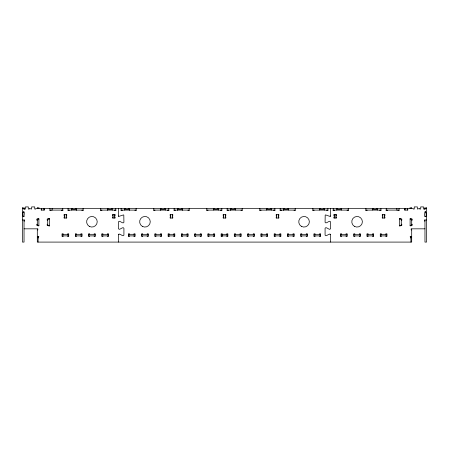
<?xml version="1.0" encoding="UTF-8"?>
<svg xmlns="http://www.w3.org/2000/svg" width="449" height="449" viewBox="0 0 449 449"><rect width="100%" height="100%" fill="white"/><g stroke="black" fill="none" stroke-linecap="round" stroke-linejoin="round"><path stroke-width="0.67" d="M274.878 208.6L274.878 210.626L273.817 210.626L273.817 210.093M280.182 208.6L280.182 210.626L281.242 210.626L281.242 210.093M327.91 208.6L327.91 210.626L326.85 210.626L326.85 210.093M333.214 208.6L333.214 210.626L334.275 210.626L334.275 210.093M24.038 216.457C22.893 218.293 22.529 212.725 23.269 211.906C25.116 210.603 23.803 216.558 24.038 216.457L22.978 216.457M424.962 212.04C424.934 211.586 425.658 211.496 425.742 211.939C427.51 218.18 423.289 218.646 424.962 212.04L426.022 212.04M118.435 242.09L118.435 234.653C119.238 232.346 123.116 237.459 123.918 235.141L123.918 228.249C123.116 225.931 119.243 231.05 118.435 228.737L118.435 221.84C119.243 219.527 123.11 224.64 123.918 222.328L123.801 215.099L123.436 214.903L118.822 216.429M330.565 215.924L330.273 216.39L330.565 208.504M118.435 234.653L118.918 234.131M330.082 216.446L325.615 214.903L325.199 215.099L325.082 222.328C325.89 224.64 329.757 219.527 330.565 221.84L330.565 228.737C329.762 231.033 326.008 225.993 325.087 228.204L325.082 235.141C325.884 237.459 329.762 232.346 330.565 234.653L330.565 242.09M22.45 208.151L24.038 208.151M37.301 208.151L38.889 208.151M410.111 208.151L411.699 208.151M424.962 208.151L426.55 208.151M22.45 208.504L24.392 208.504L24.392 209.032L25.453 209.032L25.453 206.91L28.293 206.91L28.293 209.032L29.353 209.032L29.353 208.504L31.643 209.032L31.643 206.91L34.736 206.91L34.736 209.032L35.797 209.032L35.797 208.504L413.203 208.504L413.203 209.032L414.264 209.032L414.264 206.91L417.357 206.91L417.357 209.032L419.647 208.504L419.647 209.032L420.707 209.032L420.707 206.91L423.547 206.91L423.547 209.032L424.608 209.032L424.608 208.504L426.55 208.504M41.718 209.032L41.19 209.032L41.19 210.093L44.457 210.093L44.457 209.032L43.929 209.032M405.071 209.032L404.543 209.032L404.543 210.093L407.81 210.093L407.81 209.032L407.282 209.032M49.94 210.093L63.085 210.093M67.99 210.093L83.284 210.093M100.363 210.093L116.05 210.093M121.022 210.093L136.249 210.093M153.794 210.093L169.015 210.093M173.988 210.093L189.276 210.093M206.759 210.093L221.851 210.093M227.149 210.093L242.241 210.093M259.724 210.093L275.012 210.093M279.985 210.093L295.206 210.093M312.751 210.093L327.978 210.093M332.95 210.093L348.637 210.093M365.716 210.093L381.01 210.093M385.916 210.093L399.06 210.093M22.978 212.04L24.038 212.04M64.611 215.571L64.078 215.571L64.078 214.51L66.733 214.51L66.733 215.571L66.199 215.571M113.047 215.571L112.514 215.571L112.514 214.51L115.168 214.51L115.168 215.571L114.635 215.571M170.671 215.571L170.143 215.571L170.143 214.51L172.792 214.51L172.792 215.571L172.264 215.571M223.703 215.571L223.175 215.571L223.175 214.51L225.825 214.51L225.825 215.571L225.297 215.571M276.736 215.571L276.208 215.571L276.208 214.51L278.857 214.51L278.857 215.571L278.329 215.571M334.365 215.571L333.832 215.571L333.832 214.51L336.486 214.51L336.486 215.571L335.953 215.571M382.801 215.571L382.267 215.571L382.267 214.51L384.922 214.51L384.922 215.571L384.389 215.571M424.962 216.457L426.022 216.457M64.611 216.985L64.078 216.985L64.078 218.046L66.733 218.046L66.733 216.985L66.199 216.985M113.047 216.985L112.514 216.985L112.514 218.046L115.168 218.046L115.168 216.985L114.635 216.985M170.671 216.985L170.143 216.985L170.143 218.046L172.792 218.046L172.792 216.985L172.264 216.985M223.703 216.985L223.175 216.985L223.175 218.046L225.825 218.046L225.825 216.985L225.297 216.985M276.736 216.985L276.208 216.985L276.208 218.046L278.857 218.046L278.857 216.985L278.329 216.985M334.365 216.985L333.832 216.985L333.832 218.046L336.486 218.046L336.486 216.985L335.953 216.985M382.801 216.985L382.267 216.985L382.267 218.046L384.922 218.046L384.922 216.985L384.389 216.985M49.317 218.579L48.256 218.579L48.256 219.106M399.683 218.579L400.744 218.579L400.744 219.106M38.889 219.106L36.767 219.106L36.767 220.167L37.301 220.167M49.317 219.106L47.196 219.106L47.196 220.167L47.729 220.167M399.683 219.106L401.804 219.106L401.804 220.167L401.271 220.167M410.111 219.106L412.233 219.106L412.233 220.167L411.699 220.167M22.45 219.993L24.572 219.993L24.572 221.054L24.038 221.054M426.55 219.993L424.428 219.993L424.428 221.054L424.962 221.054M37.301 224.236L36.767 224.236L36.767 225.297L38.889 225.297M47.729 224.236L47.196 224.236L47.196 225.297L49.317 225.297M401.271 224.236L401.804 224.236L401.804 225.297L399.683 225.297M411.699 224.236L412.233 224.236L412.233 225.297L410.111 225.297M49.317 225.825L48.256 225.825L48.256 225.297M399.683 225.825L400.744 225.825L400.744 225.297M24.038 228.833L37.828 228.833L37.828 229.894L37.301 229.894M424.962 228.833L411.172 228.833L411.172 229.894L411.699 229.894M62.091 234.311L68.719 234.311M75.348 234.311L81.976 234.311M88.605 234.311L95.239 234.311M101.867 234.311L108.495 234.311M128.38 234.311L135.009 234.311M141.637 234.311L148.265 234.311M154.894 234.311L161.528 234.311M168.156 234.311L174.784 234.311M181.413 234.311L188.041 234.311M194.67 234.311L201.298 234.311M207.926 234.311L214.824 234.311M221.121 234.311L227.879 234.311M234.176 234.311L241.074 234.311M247.702 234.311L254.33 234.311M260.959 234.311L267.587 234.311M274.216 234.311L280.844 234.311M287.472 234.311L294.106 234.311M300.735 234.311L307.363 234.311M313.991 234.311L320.62 234.311M340.505 234.311L347.133 234.311M353.761 234.311L360.395 234.311M367.024 234.311L373.652 234.311M380.281 234.311L386.909 234.311M62.091 235.899L68.719 235.899M75.348 235.899L81.976 235.899M88.605 235.899L95.239 235.899M101.867 235.899L108.495 235.899M128.38 235.899L135.009 235.899M141.637 235.899L148.265 235.899M154.894 235.899L161.528 235.899M168.156 235.899L174.784 235.899M181.413 235.899L188.041 235.899M194.67 235.899L201.298 235.899M207.926 235.899L214.824 235.899M221.121 235.899L227.879 235.899M234.176 235.899L241.074 235.899M247.702 235.899L254.33 235.899M260.959 235.899L267.587 235.899M274.216 235.899L280.844 235.899M287.472 235.899L294.106 235.899M300.735 235.899L307.363 235.899M313.991 235.899L320.62 235.899M340.505 235.899L347.133 235.899M353.761 235.899L360.395 235.899M367.024 235.899L373.652 235.899M380.281 235.899L386.909 235.899M37.301 236.786L38.889 236.786M410.111 236.786L411.699 236.786M38.092 237.847L38.625 237.847L38.625 236.786M410.908 237.847L410.375 237.847L410.375 236.786M330.127 234.137L330.565 234.659M118.441 215.969L118.676 216.362L118.435 208.504M426.55 207.455L426.55 242.09L424.962 242.09L424.962 219.993M424.962 207.455L424.962 209.739M411.699 207.455L411.699 208.476M411.699 219.106L411.699 225.297M411.699 229.035L411.699 242.09L37.301 242.09L37.301 229.035M411.172 219.106L411.172 218.579L410.111 218.579L410.111 225.825L411.172 225.825L411.172 225.297M410.908 236.786L410.908 242.09M410.111 207.455L410.111 208.476M407.282 208.504L407.282 210.093M405.071 208.504L405.071 210.093M401.271 218.91L401.271 225.628M399.683 218.444L399.683 226.088M399.06 208.504L399.06 210.626L397.999 210.626L397.999 210.093M396.854 208.504L396.854 210.093M387.307 210.093L387.307 210.626L386.247 210.626L386.247 208.504M385.848 234.311L385.848 233.783L386.909 233.783L386.909 236.432L385.848 236.432L385.848 235.899M384.389 214.51L384.389 218.046M382.801 214.51L382.801 218.046M381.341 234.311L381.341 233.783L380.281 233.783L380.281 236.432L381.341 236.432L381.341 235.899M380.943 208.504L380.943 210.626L379.882 210.626L379.882 210.093M377.463 208.504L377.463 210.093M376.834 208.504L376.834 209.296L373.125 209.296L373.125 208.504M372.591 234.311L372.591 233.783L373.652 233.783L373.652 236.432L372.591 236.432L372.591 235.899M372.496 208.504L372.518 210.093M368.085 234.311L368.085 233.783L367.024 233.783L367.024 236.432L368.085 236.432L368.085 235.899M366.979 210.093L366.979 210.626L365.918 210.626L365.918 208.504M359.335 234.311L359.335 233.783L360.395 233.783L360.395 236.432L359.335 236.432L359.335 235.899M354.822 234.311L354.822 233.783L353.761 233.783L353.761 236.432L354.822 236.432L354.822 235.899M348.239 208.504L348.239 210.626L347.178 210.626L347.178 210.093M346.072 234.311L346.072 233.783L347.133 233.783L347.133 236.432L346.072 236.432L346.072 235.899M341.638 208.504L341.661 210.093M341.566 234.311L341.566 233.783L340.505 233.783L340.505 236.432L341.566 236.432L341.566 235.899M341.032 208.504L341.032 209.296L337.322 209.296L337.322 208.504M336.716 208.504L336.716 210.093M335.953 214.51L335.953 218.046M334.365 214.51L334.365 218.046M324.414 208.504L324.414 210.093M323.808 208.504L323.808 209.296L320.092 209.296L320.092 208.504M319.559 234.311L319.559 233.783L320.62 233.783L320.62 236.432L319.559 236.432L319.559 235.899M319.464 208.504L319.486 210.093M315.052 234.311L315.052 233.783L313.991 233.783L313.991 236.432L315.052 236.432L315.052 235.899M313.946 210.093L313.946 210.626L312.886 210.626L312.886 208.504M306.302 234.311L306.302 233.783L307.363 233.783L307.363 236.432L306.302 236.432L306.302 235.899M301.795 234.311L301.795 233.783L300.735 233.783L300.735 236.432L301.795 236.432L301.795 235.899M295.206 208.504L295.206 210.626L294.146 210.626L294.146 210.093M293.045 234.311L293.045 233.783L294.106 233.783L294.106 236.432L293.045 236.432L293.045 235.899M288.606 208.504L288.606 210.093M288.533 234.311L288.533 233.783L287.472 233.783L287.472 236.432L288.533 236.432L288.533 235.899M288 208.504L288 209.296L284.29 209.296L284.29 208.504M283.684 208.504L283.684 210.093M283.661 208.504L283.661 210.093M279.783 234.311L279.783 233.783L280.844 233.783L280.844 236.432L279.783 236.432L279.783 235.899M278.329 214.51L278.329 218.046M276.736 214.51L276.736 218.046M275.276 234.311L275.276 233.783L274.216 233.783L274.216 236.432L275.276 236.432L275.276 235.899M271.381 208.504L271.404 210.093M270.775 208.504L270.775 209.296L267.06 209.296L267.06 208.504M266.526 234.311L266.526 233.783L267.587 233.783L267.587 236.432L266.526 236.432L266.526 235.899M266.437 208.504L266.459 210.093M262.02 234.311L262.02 233.783L260.959 233.783L260.959 236.432L262.02 236.432L262.02 235.899M260.914 210.093L260.914 210.626L259.853 210.626L259.853 208.504M253.27 234.311L253.27 233.783L254.33 233.783L254.33 236.432L253.27 236.432L253.27 235.899M248.763 234.311L248.763 233.783L247.702 233.783L247.702 236.432L248.763 236.432L248.763 235.899M242.179 208.504L242.179 210.626L241.119 210.626L241.119 210.093M240.013 234.311L240.013 233.783L241.074 233.783L241.074 236.432L240.013 236.432L240.013 235.899M235.596 208.504L235.596 210.093M235.506 234.311L235.506 233.783L234.445 233.783L234.445 236.432L235.506 236.432L235.506 235.899M234.967 208.504L234.967 209.296L231.257 209.296L231.257 208.504M230.651 208.504L230.651 210.093M230.629 208.504L230.629 210.093M228.21 210.093L228.21 210.626L227.149 210.626L227.149 208.504M226.756 234.311L226.756 233.783L227.817 233.783L227.817 236.432L226.756 236.432L226.756 235.899M225.297 214.51L225.297 218.046M223.703 214.51L223.703 218.046M222.502 234.311L222.502 235.899M222.244 234.311L222.244 233.783L221.183 233.783L221.183 236.432L222.244 236.432L222.244 235.899M221.851 208.504L221.851 210.626L220.79 210.626L220.79 210.093M218.371 208.504L218.371 210.093M217.743 208.504L217.743 209.296L214.033 209.296L214.033 208.504M213.494 234.311L213.494 233.783L214.555 233.783L214.555 236.432L213.494 236.432L213.494 235.899M213.404 208.504L213.404 210.093M208.987 234.311L208.987 233.783L207.926 233.783L207.926 236.432L208.987 236.432L208.987 235.899M207.881 210.093L207.881 210.626L206.821 210.626L206.821 208.504M200.237 234.311L200.237 233.783L201.298 233.783L201.298 236.432L200.237 236.432L200.237 235.899M195.73 234.311L195.73 233.783L194.67 233.783L194.67 236.432L195.73 236.432L195.73 235.899M189.147 208.504L189.147 210.626L188.086 210.626L188.086 210.093M186.98 234.311L186.98 233.783L188.041 233.783L188.041 236.432L186.98 236.432L186.98 235.899M182.474 234.311L182.474 233.783L181.413 233.783L181.413 236.432L182.474 236.432L182.474 235.899M181.94 208.504L181.94 209.296L178.225 209.296L178.225 208.504M177.619 208.504L177.619 210.093M177.596 208.504L177.596 210.093M175.183 210.093L175.183 210.626L174.122 210.626L174.122 208.504M173.724 234.311L173.724 233.783L174.784 233.783L174.784 236.432L173.724 236.432L173.724 235.899M172.264 214.51L172.264 218.046M170.671 214.51L170.671 218.046M169.217 234.311L169.217 233.783L168.156 233.783L168.156 236.432L169.217 236.432L169.217 235.899M168.818 208.504L168.818 210.626L167.758 210.626L167.758 210.093M165.316 208.504L165.339 210.093M164.71 208.504L164.71 209.296L161 209.296L161 208.504M160.467 234.311L160.467 233.783L161.528 233.783L161.528 236.432L160.467 236.432L160.467 235.899M155.955 234.311L155.955 233.783L154.894 233.783L154.894 236.432L155.955 236.432L155.955 235.899M154.854 210.093L154.854 210.626L153.794 210.626L153.794 208.504M147.205 234.311L147.205 233.783L148.265 233.783L148.265 236.432L147.205 236.432L147.205 235.899M142.698 234.311L142.698 233.783L141.637 233.783L141.637 236.432L142.698 236.432L142.698 235.899M136.114 208.504L136.114 210.626L135.054 210.626L135.054 210.093M133.948 234.311L133.948 233.783L135.009 233.783L135.009 236.432L133.948 236.432L133.948 235.899M129.441 234.311L129.441 233.783L128.38 233.783L128.38 236.432L129.441 236.432L129.441 235.899M128.908 208.504L128.908 209.296L125.192 209.296L125.192 208.504M124.586 208.504L124.569 210.093M122.15 210.093L122.15 210.626L121.09 210.626L121.09 208.504M115.786 208.504L115.786 210.626L114.725 210.626L114.725 210.093M114.635 214.51L114.635 218.046M113.047 214.51L113.047 218.046M112.284 208.504L112.284 210.093M111.678 208.504L111.678 209.296L107.968 209.296L107.968 208.504M107.434 234.311L107.434 233.783L108.495 233.783L108.495 236.432L107.434 236.432L107.434 235.899M102.928 234.311L102.928 233.783L101.867 233.783L101.867 236.432L102.928 236.432L102.928 235.899M101.822 210.093L101.822 210.626L100.761 210.626L100.761 208.504M94.178 234.311L94.178 233.783L95.239 233.783L95.239 236.432L94.178 236.432L94.178 235.899M89.665 234.311L89.665 233.783L88.605 233.783L88.605 236.432L89.665 236.432L89.665 235.899M83.082 208.504L83.082 210.626L82.021 210.626L82.021 210.093M80.915 234.311L80.915 233.783L81.976 233.783L81.976 236.432L80.915 236.432L80.915 235.899M76.409 234.311L76.409 233.783L75.348 233.783L75.348 236.432L76.409 236.432L76.409 235.899M75.875 208.504L75.875 209.296L72.166 209.296L72.166 208.504M71.559 208.504L71.537 210.093M69.118 210.093L69.118 210.626L68.057 210.626L68.057 208.504M67.659 234.311L67.659 233.783L68.719 233.783L68.719 236.432L67.659 236.432L67.659 235.899M66.199 214.51L66.199 218.046M64.611 214.51L64.611 218.046M63.152 234.311L63.152 233.783L62.091 233.783L62.091 236.432L63.152 236.432L63.152 235.899M62.753 208.504L62.753 210.626L61.693 210.626L61.693 210.093M52.146 208.504L52.146 210.093M51.001 210.093L51.001 210.626L49.94 210.626L49.94 208.504M49.317 218.444L49.317 226.088M47.729 218.91L47.729 225.628M43.929 208.504L43.929 210.093M41.718 208.504L41.718 210.093M38.889 207.455L38.889 208.476M38.092 236.786L38.092 242.09M37.828 219.106L37.828 218.579L38.889 218.579L38.889 225.825L37.828 225.825L37.828 225.297M37.301 207.455L37.301 208.476M37.301 219.106L37.301 225.297M24.038 207.455L24.038 209.739M24.038 219.993L24.038 242.09L22.45 242.09L22.45 207.455M182.563 210.093L182.563 208.504L182.541 210.093M160.394 210.093L160.394 208.504L160.372 210.093M129.537 210.093L129.537 208.504L129.514 210.093M107.362 210.093L107.362 208.504L107.339 210.093M76.504 210.093L76.504 208.504L76.482 210.093M354.429 226.352A5.304 5.304 0 0 0 362.382 221.761A5.304 5.304 0 0 0 354.429 217.17A5.304 5.304 0 0 0 354.429 226.352M89.272 226.352A5.304 5.304 0 0 0 97.225 221.761A5.304 5.304 0 0 0 89.272 217.17A5.304 5.304 0 0 0 89.272 226.352M142.299 226.352A5.304 5.304 0 0 0 150.258 221.761A5.304 5.304 0 0 0 142.299 217.17A5.304 5.304 0 0 0 142.299 226.352M301.397 226.352A5.304 5.304 0 0 0 309.35 221.761A5.304 5.304 0 0 0 301.397 217.17A5.304 5.304 0 0 0 301.397 226.352"/></g></svg>
